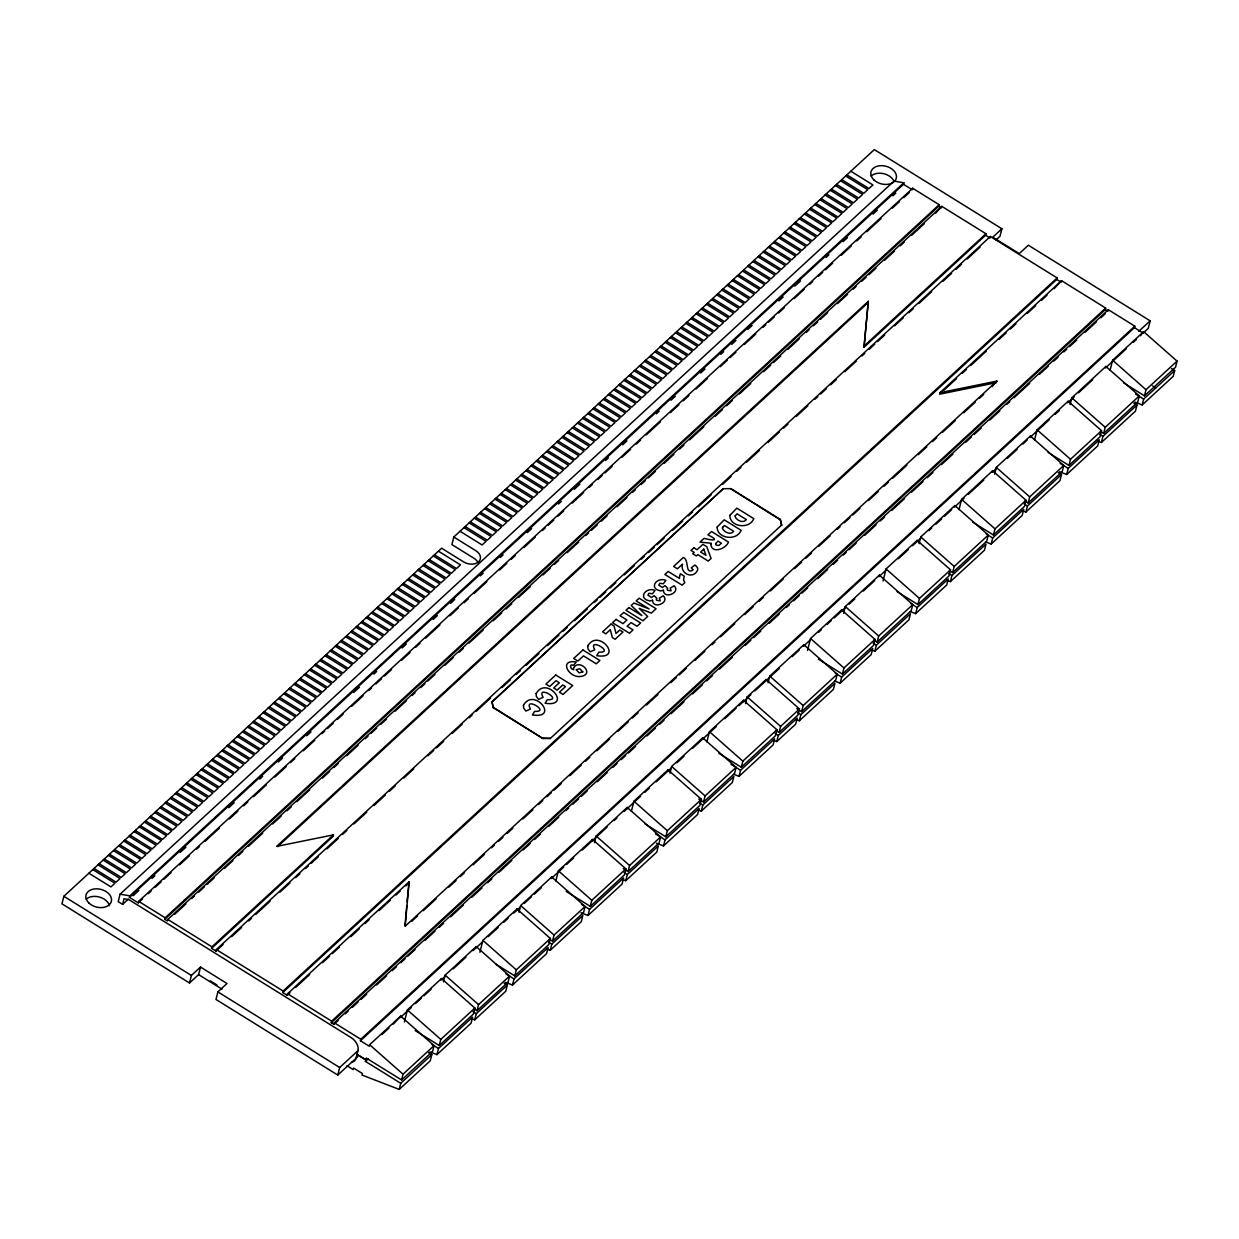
<?xml version="1.0" encoding="UTF-8"?>
<svg xmlns="http://www.w3.org/2000/svg" width="1239" height="1239" viewBox="0 0 1239 1239"><rect width="100%" height="100%" fill="white"/><g stroke="black" fill="none" stroke-linecap="round" stroke-linejoin="round"><path stroke-width="1.5" d="M404.967 925.874L406.764 905.508M407.089 901.806L409.087 881.781L287.541 993.771L287.154 995.273L282.74 992.547L283.127 991.03L1057.13 277.939L990.364 236.494L216.345 949.57L215.973 951.087L211.559 948.346L211.931 946.828L333.492 834.854L333.105 836.356L211.559 948.346M409.087 881.781L405.184 926.214L996.868 381.116L992.222 386.553M128.298 899.142L122.615 904.377L118.201 901.636L120.075 894.171L894.078 181.08L903.866 182.783L129.847 895.874L129.46 897.392L138.288 902.859L138.675 901.357L912.694 188.266L939.162 204.714L165.159 917.789L164.772 919.307L167.42 920.949L167.807 919.431L941.81 206.355L985.95 233.753L985.578 235.255L864.017 347.245L868.307 301.309L276.622 846.407L333.492 834.854M864.017 347.245L868.307 301.309M996.079 239.932L999.981 236.324L1001.886 228.781L874.331 149.594L453.784 537.029L475.853 550.736A10.888 7.604 14.1 0 1 478.61 561.809A10.888 7.604 14.1 0 1 463.696 561.933L441.626 548.227L63.855 896.277L61.95 903.835L189.505 983.007L198.612 974.613L200.517 967.055L227 983.503L217.878 991.897L215.973 999.455L337.782 1075.065L357.699 1056.728M122.615 904.377L124.008 898.771L128.902 899.653L351.133 1037.616A10.748 7 47.3 0 1 357.978 1050.486L356.027 1058.23A10.764 7 47.3 0 1 352.124 1062.009M189.505 983.007L191.395 975.449L200.517 967.055M338.201 1020.394L333.941 1024.328L331.293 1022.686L331.665 1021.168L1105.684 308.077L1061.544 280.68L939.998 392.67L939.611 394.188L996.481 382.619M453.784 537.029L451.894 544.587L473.964 558.278A10.888 7.604 14.1 0 1 477.557 561.778M333.941 1024.328L334.313 1022.81L1108.332 309.719L1134.816 326.167L1134.428 327.669L360.425 1040.76L369.253 1046.243L369.625 1044.725L400.662 1016.135L434.068 1045.608L432.612 1051.446L401.591 1079.959L366.279 1058.091L365.443 1061.389L400.755 1083.289L399.221 1089.406L362.005 1075.049L362.392 1073.532L353.564 1068.049L353.177 1069.567L346.951 1065.695M337.782 1075.065L339.687 1067.507L358.164 1050.486M360.425 1040.76L360.797 1039.258L1134.816 326.167M393.228 1024.142L400.662 1016.135M404.394 1021.865L407.383 1009.94L441.456 978.562L474.862 1008.035L473.329 1014.121L439.256 1045.515L415.189 1030.569M781.701 524.98L550.317 738.444L542.852 738.49L493.261 707.701L491.976 701.785L723.266 488.708L730.716 488.646L780.322 519.435L781.608 525.351L780.322 519.435M493.261 707.701L491.976 701.785M401.591 1079.959L403.031 1074.198L434.068 1045.608M441.456 978.562L441.069 980.064L444.755 976.673M443.454 981.877L445.142 975.155L476.179 946.565L509.585 976.038L508.052 982.14L477.015 1010.73L473.809 1008.732M428.57 1052.701L431.792 1054.699L430.243 1060.816L399.221 1089.406M436.964 1054.621L438.513 1048.488L472.586 1017.111L471.052 1023.228L436.964 1054.621L429.887 1051.88M439.256 1045.515L440.79 1039.413L474.862 1008.035M475.791 948.083L476.179 946.565M479.911 952.264L482.9 940.37L516.973 908.992L550.379 938.465L548.862 944.521L514.789 975.914L495.523 963.957M542.852 738.49L493.354 707.33M471.192 1018.473L474.723 1019.836L476.272 1013.703L507.309 985.098L504.103 983.116M477.015 1010.73L478.548 1004.628L509.585 976.038M550.317 738.444L542.961 738.119M516.586 910.495L516.973 908.992M518.971 912.291L520.659 905.585L551.68 876.995L585.102 906.468L583.569 912.554L552.532 941.129L549.326 939.147M507.309 985.098L505.76 991.246L474.723 1019.836M512.481 985.051L514.03 978.918L548.103 947.525L546.554 953.658L512.481 985.051L505.404 982.31M514.789 975.914L516.307 969.843L550.379 938.465M551.68 876.995L551.309 878.513L563.714 867.083M555.862 880.975L558.402 870.8L592.49 839.423L625.896 868.895L624.363 874.966L590.291 906.359L566.223 891.414M550.24 950.267L551.789 944.118L582.826 915.528L581.277 921.677L550.24 950.267L546.693 948.904M552.532 941.129L554.065 935.058L585.102 906.468M592.103 840.925L592.49 839.423M594.488 842.737L596.16 836.015L627.197 807.425L660.604 836.898L659.086 842.985L628.049 871.575L623.232 868.585M587.998 915.482L589.547 909.333L623.62 877.94L622.071 884.088L587.998 915.482L580.905 912.756M590.291 906.359L591.824 900.288L625.896 868.895M626.826 808.943L627.197 807.425M631.363 811.406L633.919 801.23L667.991 769.853L701.398 799.325L699.88 805.412L665.808 836.79L644.946 823.842M723.266 488.708L491.883 702.172M625.757 880.697L627.306 874.548L658.343 845.943L656.794 852.107L625.757 880.697L622.21 879.334M628.049 871.575L629.582 865.503L660.604 836.898M730.716 488.646L780.229 519.822M667.62 771.355L667.991 769.853M669.989 773.167L671.677 766.461L702.714 737.855L736.121 767.328L734.588 773.43L703.566 802.02L698.75 799.031M663.515 845.912L665.049 839.825L699.121 808.432L697.588 814.519L663.515 845.912L656.422 843.186M665.808 836.79L667.325 830.719L701.398 799.325M702.327 739.373L702.714 737.855M706.88 741.851L709.436 731.676L743.508 700.283L776.915 729.756L775.382 735.842L741.309 767.235L718.852 753.281M701.274 811.127L702.807 805.04L733.844 776.435L732.311 782.537L701.274 811.127L697.727 809.764M703.566 802.02L705.084 795.934L736.121 767.328M743.137 701.785L743.508 700.283M745.506 703.597L747.194 696.891L766.074 679.499L799.48 708.971L797.947 715.058L779.068 732.45L775.862 730.468M739.033 776.342L740.566 770.24L774.638 738.847L773.105 744.949L739.033 776.342L733.705 774.298M741.309 767.235L742.842 761.149L776.915 729.756M765.687 681.001L766.074 679.499M768.072 682.813L769.76 676.091L803.832 644.714L837.239 674.186L835.706 680.288L801.633 711.666L796.816 708.677M129.46 897.392L903.479 184.301L903.866 182.783M912.694 188.266L912.307 189.784L903.479 184.301M776.791 741.557L778.309 735.455L797.188 718.078L795.655 724.165L776.791 741.557L773.244 740.194M779.068 732.45L780.601 726.364L799.48 708.971M803.832 644.714L803.445 646.216L810.167 640.021M807.549 650.444L810.554 638.519L841.591 609.929L874.997 639.401L873.464 645.488L842.427 674.093L818.36 659.148M799.341 720.773L800.874 714.686L834.947 683.293L833.413 689.38L799.341 720.773L795.81 719.41M801.633 711.666L803.166 705.564L837.239 674.186M164.772 919.307L938.79 206.216L939.162 204.714M935.739 213.108L941.81 206.355M841.204 611.431L841.591 609.929M843.589 613.243L845.277 606.521L879.349 575.144L912.756 604.617L911.223 610.703L877.15 642.096L873.944 640.098M840.135 683.185L841.668 677.098L872.705 648.508L871.172 654.595L840.135 683.185L834.823 681.14M842.427 674.093L843.96 667.991L874.997 639.401M879.349 575.144L878.962 576.646L885.684 570.451M883.051 580.921L886.071 568.949L917.092 540.359L950.514 569.832L948.966 575.98L917.929 604.586L897.067 591.623M874.858 651.203L876.391 645.116L910.464 613.739L908.93 619.81L874.858 651.203L871.311 649.84M877.15 642.096L878.683 636.01L912.756 604.617M990.364 236.494L989.976 237.996L985.578 235.255M916.721 541.861L917.092 540.359M919.09 543.689L920.778 536.967L954.851 505.574L988.273 535.047L986.724 541.195L952.652 572.573L949.446 570.59M915.652 613.615L917.185 607.544L948.222 578.954L946.689 585.025L915.652 613.615L910.34 611.57M917.929 604.586L919.477 598.422L950.514 569.832M954.851 505.574L954.479 507.076L964.019 498.279M959.017 509.601L961.572 499.379L992.609 470.789L1026.016 500.262L1024.483 506.395L993.446 535L972.584 522.053M950.375 581.633L951.893 575.562L985.965 544.169L984.447 550.24L950.375 581.633L946.828 580.27M952.652 572.573L954.2 566.44L988.273 535.047M992.609 470.789L992.238 472.291L995.924 468.9M994.607 474.119L996.295 467.397L1030.368 436.004L1063.774 465.477L1062.241 471.61L1028.169 503.003L1024.963 501.005M282.74 992.547L1056.759 279.456L1057.13 277.939M991.169 544.045L992.687 537.974L1023.724 509.384L1022.206 515.455L991.169 544.045L985.857 542.001M993.446 535L994.994 528.852L1026.016 500.262M1054.11 288.702L1061.544 280.68M1030.368 436.004L1029.996 437.506L1049.402 419.618M1034.534 440.015L1037.089 429.809L1068.126 401.219L1101.533 430.692L1100 436.825L1068.963 465.415L1048.101 452.467M1022.345 510.7L1025.892 512.063L1027.41 505.992L1061.482 474.614L1058.276 472.617M1028.169 503.003L1029.702 496.87L1063.774 465.477M1067.755 402.721L1068.126 401.219M1070.124 404.549L1071.812 397.827L1105.885 366.434L1139.291 395.907L1137.758 402.04L1103.686 433.418L1100.464 431.435M1061.482 474.614L1059.965 480.67L1025.892 512.063M331.293 1022.686L1105.312 309.595L1105.684 308.077M1066.686 474.491L1068.219 468.388L1099.256 439.799L1097.723 445.885L1066.686 474.491L1059.593 471.749M1068.963 465.415L1070.496 459.282L1101.533 430.692M1108.332 309.719L1107.96 311.237L1105.312 309.595M1105.885 366.434L1105.498 367.937L1126.328 348.748M1110.051 370.43L1112.607 360.239L1143.643 331.649L1177.05 361.122L1175.517 367.24L1144.48 395.83L1123.618 382.882M1097.862 441.13L1101.394 442.493L1102.927 436.407L1136.999 405.014L1133.793 403.031M1103.686 433.418L1105.219 427.3L1139.291 395.907M1140.438 335.754L1143.643 331.649M1001.886 228.781L992.764 237.176L1019.248 253.608L1028.355 245.214L1150.164 320.839L1148.274 328.381L1144 332.315M1136.999 405.014L1135.466 411.1L1101.394 442.493M1144.48 395.83L1146.013 389.712L1177.05 361.122M1135.11 402.179L1142.203 404.921L1143.659 399.082L1174.68 370.554L1171.459 368.572M1174.68 370.554L1173.225 376.315L1142.203 404.921M133.162 895.72L138.861 890.469M152.041 878.436L154.86 875.834M180.12 852.463L185.865 847.259M228.812 807.704L234.186 802.655M259.818 779.13L262.637 776.435M278.295 762.016L282.554 758.082M306.745 735.796L311.02 731.862M353.704 692.539L359.387 687.304M373.915 674.031L376.733 671.43M402.071 647.982L406.346 644.048M433.108 619.485L437.336 615.597M450.454 603.408L454.728 599.475M480.329 575.887L483.179 573.254M500.246 557.535L503.096 554.902M527.287 532.615L531.562 528.697M558.448 504.025L561.267 501.423M574.246 489.359L579.929 484.124M605.546 460.521L608.38 457.903M622.613 444.801L626.888 440.867M656.36 413.811L659.179 411.209M670.996 400.228L675.255 396.294M700.716 372.954L704.945 369.052M720.788 354.354L723.638 351.737M731.722 344.38L735.951 340.477M747.829 329.45L752.088 325.516M778.897 300.922L783.125 297.019M794.772 286.194L800.471 280.943M826.072 257.464L828.922 254.723M843.155 241.62L847.43 237.687M873.03 214.099L877.305 210.165M892.947 195.747L895.797 193.114M138.288 902.859L142.562 898.925M148.246 893.691L151.096 891.073M155.371 887.139L161.055 881.889M163.904 879.272L171.013 872.721M179.562 864.853L189.521 855.669M196.629 849.118L199.479 846.5M205.163 841.25L219.396 828.148M229.354 818.979L237.888 811.111M243.587 805.861L247.846 801.927M253.546 796.692L266.354 784.891M274.888 777.023L286.271 766.538M290.53 762.605L294.805 758.671M303.338 750.803L314.721 740.318M321.83 733.767L324.68 731.149M327.53 728.532L333.214 723.282M337.488 719.348L343.172 714.113M351.721 706.245L363.104 695.76M368.788 690.51L371.638 687.893M375.897 683.959L381.597 678.709M384.446 676.091L391.555 669.54M401.513 660.356L410.047 652.504M415.746 647.254L420.006 643.32M425.705 638.085L439.938 624.967M449.896 615.798L458.43 607.931M464.114 602.681L468.388 598.762M474.072 593.512L486.881 581.711M499.689 569.925L506.797 563.358M511.072 559.424L515.347 555.506M523.88 547.638L535.263 537.153M542.372 530.586L545.222 527.969M548.072 525.351L553.756 520.101M558.03 516.167L563.714 510.933M572.248 503.065L583.631 492.58M589.33 487.33L592.18 484.712M597.864 479.478L602.139 475.544M604.973 472.911L612.097 466.36M622.055 457.191L630.589 449.323M636.273 444.073L640.548 440.139M646.247 434.904L660.464 421.802M670.423 412.618L678.972 404.75M683.231 400.817L688.93 395.582M696.039 389.031L707.423 378.53M720.231 366.744L727.339 360.193M730.189 357.56L735.873 352.325M744.422 344.457L755.79 333.972M762.914 327.421L765.764 324.788M768.598 322.171L774.298 316.936M778.557 313.002L784.256 307.752M794.214 298.584L804.173 289.399M809.872 284.165L812.707 281.532M818.406 276.297L822.665 272.363M825.515 269.746L832.623 263.179M841.173 255.327L851.131 246.143M856.815 240.908L861.09 236.974M866.773 231.724L881.006 218.622M892.39 208.137L899.499 201.57M903.773 197.651L909.457 192.401M174.529 914.397L185.912 903.912M191.611 898.662L194.461 896.045M198.72 892.111L204.42 886.861M207.254 884.243L214.378 877.692M224.336 868.508L232.87 860.656M238.569 855.406L242.829 851.472M248.528 846.237L262.745 833.119M272.704 823.95L281.253 816.083M286.937 810.833L291.211 806.914M296.895 801.664L309.704 789.863M322.512 778.077L329.62 771.51M333.895 767.576L338.154 763.642M346.703 755.79L358.086 745.305M365.195 738.738L368.045 736.121M370.879 733.503L376.579 728.253M380.838 724.319L386.537 719.085M395.071 711.217L406.454 700.732M412.153 695.482L414.988 692.864M420.687 687.63L424.946 683.696M427.796 681.063L434.904 674.512M444.878 665.343L453.412 657.475M459.096 652.225L463.371 648.291M469.054 643.056L483.287 629.954M493.246 620.77L501.78 612.902M506.054 608.969L511.738 603.734M518.862 597.183L530.246 586.682M543.054 574.896L550.162 568.345M554.422 564.411L558.696 560.477M567.23 552.609L578.613 542.124M585.737 535.573L588.571 532.94M591.421 530.323L597.121 525.088M601.38 521.154L607.079 515.904M617.037 506.736L626.996 497.551M632.68 492.317L635.53 489.684M641.213 484.449L645.488 480.515M648.338 477.898L655.446 471.331M663.98 463.479L673.939 454.295M679.638 449.06L683.913 445.126M689.596 439.876L703.829 426.774M715.213 416.289L722.322 409.722M726.596 405.803L732.28 400.553M739.389 394.002L750.772 383.517M763.58 371.715L770.704 365.164M773.539 362.547L780.663 355.98M787.772 349.429L799.155 338.944M806.264 332.393L809.113 329.775M813.388 325.842L817.647 321.908M820.497 319.275L827.606 312.724M837.564 303.555L847.522 294.371M853.222 289.136L856.072 286.519M861.755 281.268L866.03 277.335M868.88 274.717L875.988 268.166M884.522 260.298L894.481 251.114M900.18 245.88L904.439 241.946M911.563 235.395L924.356 223.593M277.66 846.609L867.919 302.812M864.388 345.743L985.95 233.753M215.973 951.087L223.082 944.536M231.616 936.669L241.574 927.484M248.698 920.933L251.532 918.316M255.807 914.382L270.04 901.28M279.999 892.095L289.957 882.927M295.641 877.677L299.915 873.743M305.599 868.508L308.449 865.891M311.299 863.258L318.408 856.707M326.941 848.839L338.324 838.354M342.599 834.42L346.874 830.486M353.982 823.935L366.79 812.134M373.899 805.582L385.283 795.097M389.557 791.163L395.241 785.929M403.775 778.061L413.733 768.877M427.966 755.775L433.665 750.524M436.5 747.907L443.624 741.356M452.158 733.488L462.116 724.319M469.225 717.768L472.074 715.135M476.349 711.201L490.567 698.099M501.95 687.614L510.499 679.746M516.183 674.496L520.457 670.578M526.141 665.328L538.95 653.526M547.483 645.658L558.866 635.173M563.141 631.24L567.4 627.321M574.524 620.754L587.332 608.969M594.441 602.402L597.291 599.784M600.125 597.167L605.825 591.917M610.084 587.983L615.783 582.748M624.317 574.881L634.275 565.712M641.399 559.145L644.234 556.528M648.508 552.594L654.192 547.359M657.042 544.726L664.15 538.175M672.7 530.307L682.658 521.139M688.342 515.889L692.616 511.955M698.3 506.72L711.109 494.919M722.492 484.434L731.025 476.566M736.725 471.331L740.984 467.397M746.683 462.147L759.492 450.361M768.025 442.493L779.408 432.008M783.668 428.075L787.942 424.141M796.476 416.273L807.859 405.788M814.983 399.237L817.817 396.604M820.667 393.987L826.367 388.752M830.626 384.818L836.325 379.568M844.859 371.7L856.242 361.215M861.926 355.98L864.776 353.347M869.05 349.413L874.734 344.179M877.584 341.561L884.692 334.995M894.651 325.826L903.185 317.958M908.884 312.724L913.158 308.79M918.842 303.54L931.651 291.738M943.034 281.253L951.567 273.401M955.842 269.467L961.526 264.217M967.225 258.982L980.018 247.18M287.154 995.273L289.988 992.671M295.641 987.468L309.765 974.443M322.496 962.718L329.559 956.214M332.393 953.612L339.455 947.092M350.761 936.684L359.248 928.863M364.901 923.659L369.129 919.756M379.026 910.634L390.331 900.226M396 895.007L400.228 891.104M405.881 885.9L408.715 883.299M943.855 390.27L956.57 378.561M962.223 373.342L966.466 369.439M970.71 365.536L986.259 351.21M998.975 339.486L1006.053 332.981M1010.281 329.078L1015.934 323.859M1027.255 313.452L1035.727 305.63M1041.38 300.427L1047.032 295.223M411.921 921.181L417.605 915.931M423.289 910.696L436.097 898.894M448.89 887.109L456.014 880.557M460.273 876.623L464.548 872.69M473.081 864.837L484.449 854.352M491.558 847.801L494.407 845.184M498.682 841.25L502.941 837.316M507.216 833.382L512.9 828.148M522.858 818.964L532.816 809.795M538.5 804.56L542.775 800.626M547.034 796.692L551.309 792.759M554.143 790.141L561.252 783.59M569.785 775.722L581.168 765.253M585.443 761.319L589.702 757.385M596.811 750.834L609.619 739.033M618.153 731.18L628.111 722.012M632.37 718.078L638.07 712.828M646.603 704.976L657.971 694.49M670.779 682.689L676.463 677.454M679.313 674.837L686.421 668.286M694.955 660.418L704.914 651.249M712.022 644.698L714.872 642.081M720.556 636.831L734.773 623.728M744.732 614.559L753.266 606.692M758.965 601.457L763.224 597.523M770.333 590.972L783.141 579.171M794.524 568.701L801.633 562.15M805.892 558.216L811.591 552.966M818.7 546.414L830.068 535.929M837.192 529.378L840.027 526.761M844.301 522.827L849.985 517.592M852.835 514.975L859.943 508.424M868.477 500.556L878.436 491.387M884.119 486.137L888.394 482.219M892.653 478.285L906.886 465.183M918.254 454.698L926.787 446.83M932.487 441.595L936.746 437.661M942.43 432.411L955.238 420.625M963.772 412.757L975.155 402.288M979.414 398.354L983.689 394.42M345.325 1013.843L348.159 1011.21M352.434 1007.276L358.133 1002.041M360.967 999.424L366.667 994.174M376.625 985.005L386.583 975.821M392.267 970.586L396.542 966.652M400.817 962.718L405.076 958.785M407.925 956.167L415.034 949.601M424.992 940.432L434.951 931.248M439.226 927.33L443.5 923.396M450.609 916.829L463.417 905.043M471.951 897.175L481.909 887.991M487.608 882.757L491.868 878.823M498.992 872.271L511.784 860.47M523.168 849.985L530.292 843.434M534.551 839.5L540.25 834.25M548.784 826.382L558.743 817.213M565.851 810.662L568.701 808.045M572.976 804.111L578.659 798.861M581.509 796.243L587.193 790.993M597.167 781.824L607.125 772.64M612.809 767.406L617.084 763.472M621.343 759.538L625.618 755.604M628.467 752.987L635.576 746.436M646.959 735.935L655.493 728.083M659.768 724.149L664.027 720.215M671.151 713.664L683.959 701.863M692.493 693.995L702.451 684.826M706.71 680.892L712.41 675.642M719.518 669.091L732.326 657.289M745.135 645.504L750.819 640.253M753.668 637.636L760.792 631.085M769.326 623.217L779.285 614.033M786.393 607.482L789.243 604.864M793.518 600.93L799.201 595.68M802.051 593.063L807.735 587.813M817.694 578.644L827.652 569.475M833.351 564.225L837.61 560.291M843.31 555.057L846.16 552.424M848.994 549.806L856.118 543.255M864.652 535.387L876.035 524.902M880.309 520.969L884.569 517.035M891.677 510.483L904.485 498.682M911.61 492.131L922.993 481.646M927.252 477.712L932.952 472.462M941.485 464.61L952.868 454.109M965.677 442.323L971.361 437.073M974.21 434.455L981.319 427.904M989.853 420.036L999.827 410.852M1006.935 404.301L1009.785 401.684M1014.044 397.75L1029.702 383.331M1039.66 374.163L1048.194 366.295M1053.893 361.045L1058.152 357.111M1063.852 351.876L1066.686 349.259M1069.536 346.626L1076.645 340.075M1085.194 332.207L1096.577 321.722M1100.836 317.788L1105.111 313.854M1138.796 331.309L1150.164 320.839M381.937 1034.55L389 1028.045M411.255 1007.539L400.274 1017.637M415.514 1003.605L421.198 998.371M424.032 995.769L431.141 989.218M453.226 968.867L465.926 957.174M472.973 950.685L482.513 941.888M488.197 936.653L498.14 927.5M503.808 922.265L508.067 918.347M513.751 913.112L520.272 907.103M524.5 903.2L531.562 896.711M534.381 894.109L541.428 887.604M566.548 864.466L573.642 857.93M582.16 850.078L607.079 827.141M614.126 820.636L616.945 818.034M624.007 811.545L640.64 796.212M644.899 792.279L649.159 788.36M656.252 781.824L671.306 767.963M676.943 762.759L683.99 756.27M692.462 748.464L716.157 726.643M724.676 718.79L736.028 708.336M738.878 705.719L750.865 694.661M754.907 690.944L769.373 677.609M770.797 676.308L779.316 668.456M792.093 656.685L799.186 650.134M818.638 632.231L821.457 629.629M827.094 624.425L831.338 620.538M834.157 617.936L844.89 608.039M849.149 604.121L854.833 598.886M863.351 591.034L874.703 580.58M898.383 558.758L908.249 549.667M912.493 545.764L920.407 538.469M928.925 530.617L931.759 528M936.018 524.082L941.702 518.847M944.536 516.229L951.645 509.694M968.248 494.392L983.766 480.097M1007.276 458.43L1017.219 449.277M1022.887 444.058L1027.146 440.124M1055.055 414.415L1059.283 410.527M1068.978 401.591L1074.275 396.712M1078.534 392.794L1092.721 379.707M1133.391 342.258L1136.209 339.656M365.443 1061.389L368.262 1058.787M400.755 1083.289L431.792 1054.699M939.998 392.67L996.868 381.116M120.075 894.171L129.847 895.874M938.79 206.216L941.439 207.858M1056.759 279.456L1061.173 282.198M1134.428 327.669L1143.256 333.152M850.837 171.23L872.906 184.936L868.973 188.56L846.903 174.869M845.679 175.984L867.749 189.675L863.815 193.315L841.746 179.609M840.522 180.739L862.592 194.43L858.658 198.07L836.588 184.363M835.365 185.494L857.434 199.185L853.501 202.824L831.431 189.118M1152.611 385.887L1155.817 387.869M830.207 190.233L852.277 203.939L848.328 207.563L826.274 193.873M825.05 194.988L847.12 208.694L843.17 212.318L821.116 198.627M1135.636 394.095L1143.659 399.082M819.893 199.742L841.962 213.449L838.013 217.073L815.959 203.382M814.735 204.497L836.805 218.188L832.856 221.827L810.802 208.121M809.578 209.252L831.648 222.943L827.698 226.582L805.629 212.876M804.421 214.006L826.49 227.697L822.541 231.337L800.471 217.63M799.263 218.745L821.333 232.452L817.384 236.076L795.314 222.385M794.106 223.5L816.176 237.207L812.226 240.831L790.157 227.14M788.949 228.255L811.018 241.961L807.069 245.585L784.999 231.894M783.791 233.009L805.861 246.7L801.912 250.34L779.842 236.634M1099.721 434.409L1102.927 436.407M778.634 237.764L800.704 251.455L796.754 255.095L774.685 241.388M773.477 242.519L795.531 256.21L791.597 259.849L769.527 246.143M768.319 247.258L790.374 260.964L786.44 264.588L764.37 250.898M763.162 252.013L785.216 265.719L781.282 269.343L759.213 255.652M757.989 256.767L780.059 270.474L776.125 274.098L754.055 260.407M752.832 261.522L774.902 275.213L770.968 278.852L748.898 265.146M747.675 266.277L769.744 279.968L765.81 283.607L743.741 269.901M1060.181 463.417L1068.219 468.388M742.517 271.031L764.587 284.722L760.653 288.362L738.583 274.655M737.36 275.77L759.43 289.477L755.496 293.101L733.426 279.41M732.203 280.525L754.272 294.232L750.323 297.856L728.269 284.165M727.045 285.28L749.115 298.986L745.166 302.61L723.111 288.919M721.888 290.034L743.958 303.725L740.008 307.365L717.954 293.658M716.731 294.789L738.8 308.48L734.851 312.12L712.781 298.413M711.573 299.544L733.643 313.235L729.694 316.874L707.624 303.168M706.416 304.283L728.486 317.989L724.536 321.613L702.467 307.922M1024.204 504.01L1027.41 505.992M701.259 309.038L723.328 322.744L719.379 326.368L697.309 312.677M696.101 313.792L718.171 327.499L714.222 331.123L692.152 317.432M690.944 318.547L713.014 332.238L709.064 335.877L686.995 322.171M685.787 323.302L707.856 336.993L703.907 340.632L681.837 326.926M680.629 328.056L702.683 341.747L698.75 345.387L676.68 331.68M675.472 332.795L697.526 346.502L693.592 350.141L671.523 336.435M670.314 337.55L692.369 351.257L688.435 354.881L666.365 341.19M986.275 533.994L992.687 537.974M665.142 342.305L687.211 356.011L683.278 359.635L661.208 345.944M659.984 347.059L682.054 360.75L678.12 364.39L656.051 350.683M654.827 351.814L676.897 365.505L672.963 369.145L650.893 355.438M649.67 356.569L671.739 370.26L667.806 373.899L645.736 360.193M644.512 361.308L666.582 375.014L662.648 378.654L640.578 364.947M639.355 366.063L661.425 379.769L657.475 383.393L635.421 369.702M634.198 370.817L656.267 384.524L652.318 388.148L630.264 374.457M948.687 573.564L951.893 575.562M629.04 375.572L651.11 389.278L647.161 392.902L625.106 379.211M623.883 380.327L645.953 394.017L642.003 397.657L619.934 383.951M618.726 385.081L640.795 398.772L636.846 402.412L614.776 388.705M613.568 389.82L635.638 403.527L631.689 407.166L609.619 393.46M608.411 394.575L630.481 408.281L626.531 411.906L604.462 398.215M603.254 399.33L625.323 413.036L621.374 416.66L599.304 402.969M598.096 404.084L620.166 417.791L616.217 421.415L594.147 407.724M910.758 603.548L917.185 607.544M592.939 408.839L615.009 422.53L611.059 426.17L588.99 412.463M587.782 413.594L609.836 427.285L605.902 430.924L583.832 417.218M582.624 418.348L604.678 432.039L600.745 435.679L578.675 421.972M577.467 423.088L599.521 436.794L595.587 440.418L573.518 426.727M572.294 427.842L594.364 441.549L590.43 445.173L568.36 431.482M567.137 432.597L589.206 446.303L585.273 449.927L563.203 436.236M561.979 437.352L584.049 451.042L580.115 454.682L558.046 440.976M556.822 442.106L578.892 455.797L574.958 459.437L552.888 445.73M873.185 643.134L876.391 645.116M551.665 446.861L573.734 460.552L569.801 464.191L547.731 450.485M546.507 451.6L568.577 465.306L564.628 468.931L542.574 455.24M541.35 456.355L563.42 470.061L559.47 473.685L537.416 459.994M536.193 461.109L558.262 474.816L554.313 478.44L532.259 464.749M531.035 465.864L553.105 479.555L549.156 483.195L527.086 469.488M525.878 470.619L547.948 484.31L543.998 487.949L521.929 474.243M520.721 475.373L542.79 489.064L538.841 492.704L516.771 478.997M835.256 673.118L841.668 677.098M515.563 480.113L537.633 493.819L533.684 497.443L511.614 483.752M510.406 484.867L532.476 498.574L528.526 502.198L506.457 488.507M505.249 489.622L527.318 503.328L523.369 506.952L501.299 493.261M500.091 494.376L522.161 508.067L518.212 511.707L496.142 498.001M494.934 499.131L517.004 512.822L513.054 516.462L490.985 502.755M489.777 503.886L511.831 517.577L507.897 521.216L485.827 507.51M484.619 508.625L506.674 522.331L502.74 525.956L480.67 512.265M479.462 513.38L501.516 527.086L497.582 530.71L475.513 517.019M797.668 712.688L800.874 714.686M474.289 518.134L496.359 531.841L492.425 535.465L470.355 521.774M469.132 522.889L491.202 536.58L487.268 540.219L465.198 526.513M463.975 527.644L486.044 541.335L482.11 544.974L460.041 531.268M775.103 733.473L778.309 735.455M438.42 551.185L460.49 564.876L456.556 568.515L434.486 554.809M433.263 555.939L455.333 569.63L451.383 573.27L429.329 559.563M428.105 560.694L450.175 574.385L446.226 578.024L424.172 564.318M422.948 565.433L445.018 579.14L441.069 582.779L419.014 569.073M730.933 764.262L740.566 770.24M417.791 570.188L439.86 583.894L435.911 587.518L413.841 573.827M412.633 574.942L434.703 588.649L430.754 592.273L408.684 578.582M407.476 579.697L429.546 593.388L425.597 597.028L403.527 583.321M402.319 584.452L424.388 598.143L420.439 601.782L398.369 588.076M397.161 589.206L419.231 602.897L415.282 606.537L393.212 592.831M392.004 593.946L414.074 607.652L410.124 611.292L388.055 597.585M386.847 598.7L408.916 612.407L404.967 616.031L382.897 602.34M381.689 603.455L403.744 617.161L399.81 620.785L377.74 607.095M699.586 803.042L702.807 805.04M376.532 608.21L398.586 621.916L394.652 625.54L372.583 611.849M371.375 612.964L393.429 626.655L389.495 630.295L367.425 616.588M366.217 617.719L388.272 631.41L384.338 635.049L362.268 621.343M361.045 622.458L383.114 636.165L379.18 639.804L357.111 626.098M355.887 627.213L377.957 640.919L374.023 644.543L351.953 630.852M350.73 631.967L372.8 645.674L368.866 649.298L346.796 635.607M345.573 636.722L367.642 650.429L363.708 654.053L341.639 640.362M655.416 833.847L665.049 839.825M340.415 641.477L362.485 655.168L358.536 658.807L336.481 645.101M335.258 646.231L357.328 659.922L353.378 663.562L331.324 649.856M330.101 650.986L352.17 664.677L348.221 668.317L326.167 654.61M324.943 655.725L347.013 669.432L343.064 673.056L320.994 659.365M319.786 660.48L341.856 674.186L337.906 677.81L315.837 664.119M314.629 665.235L336.698 678.941L332.749 682.565L310.679 668.874M309.471 669.989L331.541 683.68L327.592 687.32L305.522 673.613M624.1 872.55L627.306 874.548M304.314 674.744L326.384 688.435L322.434 692.074L300.365 678.368M299.157 679.499L321.226 693.19L317.277 696.829L295.207 683.123M293.999 684.238L316.069 697.944L312.12 701.568L290.05 687.877M288.842 688.992L310.912 702.699L306.962 706.323L284.893 692.632M283.685 693.747L305.739 707.454L301.805 711.078L279.735 697.387M278.527 698.502L300.581 712.193L296.648 715.832L274.578 702.126M273.37 703.256L295.424 716.947L291.49 720.587L269.421 706.88M268.197 708.011L290.267 721.702L286.333 725.342L264.263 711.635M581.525 904.362L589.547 909.333M263.04 712.75L285.109 726.457L281.176 730.081L259.106 716.39M257.882 717.505L279.952 731.211L276.018 734.835L253.949 721.144M252.725 722.26L274.795 735.966L270.861 739.59L248.791 725.899M247.568 727.014L269.637 740.705L265.704 744.345L243.634 730.638M242.41 731.769L264.48 745.46L260.531 749.099L238.477 735.393M237.253 736.524L259.323 750.215L255.373 753.854L233.319 740.148M232.096 741.263L254.165 754.969L250.216 758.593L228.162 744.902M548.583 942.136L551.789 944.118M226.938 746.017L249.008 759.724L245.059 763.348L222.989 749.657M221.781 750.772L243.851 764.478L239.901 768.103L217.832 754.412M216.624 755.527L238.693 769.218L234.744 772.857L212.674 759.151M211.466 760.281L233.536 773.972L229.587 777.612L207.517 763.905M206.309 765.036L228.379 778.727L224.429 782.367L202.36 768.66M201.152 769.775L223.221 783.482L219.272 787.106L197.202 773.415M195.994 774.53L218.064 788.236L214.115 791.86L192.045 778.169M506.008 973.931L514.03 978.918M190.837 779.285L212.891 792.991L208.957 796.615L186.888 782.924M185.68 784.039L207.734 797.73L203.8 801.37L181.73 787.663M180.522 788.794L202.577 802.485L198.643 806.124L176.573 792.418M175.349 793.549L197.419 807.239L193.485 810.879L171.416 797.173M170.192 798.288L192.262 811.994L188.328 815.634L166.258 801.927M165.035 803.042L187.104 816.749L183.171 820.373L161.101 806.682M159.877 807.797L181.947 821.503L178.013 825.128L155.944 811.437M154.72 812.552L176.79 826.243L172.856 829.882L150.786 816.176M473.066 1011.705L476.272 1013.703M149.563 817.306L171.632 830.997L167.683 834.637L145.629 820.93M144.405 822.061L166.475 835.752L162.526 839.392L140.472 825.685M139.248 826.8L161.318 840.507L157.368 844.146L135.314 830.44M134.091 831.555L156.16 845.261L152.211 848.885L130.141 835.194M128.933 836.31L151.003 850.016L147.054 853.64L124.984 839.949M123.776 841.064L145.846 854.771L141.896 858.395L119.827 844.704M118.619 845.819L140.688 859.51L136.739 863.149L114.669 849.443M432.086 1044.508L438.513 1048.488M113.461 850.574L135.531 864.264L131.582 867.904L109.512 854.198M108.304 855.313L130.374 869.019L126.424 872.659L104.355 858.952M103.147 860.067L125.216 873.774L121.267 877.398L99.197 863.707M97.989 864.822L120.044 878.528L116.11 882.153L94.04 868.462M92.832 869.577L114.886 883.283L110.952 886.907L88.883 873.216M138.675 901.357L165.159 917.789M167.807 919.431L211.931 946.828M216.345 949.57L283.127 991.03M287.541 993.771L331.665 1021.168M334.313 1022.81L360.797 1039.258M210.367 980.901L216.871 984.943M198.612 974.613L221.982 989.125M63.855 896.277L191.395 975.449M217.878 991.897L339.687 1067.507M1112.607 360.239L1146.013 389.712M1071.812 397.827L1105.219 427.3M1037.089 429.809L1070.496 459.282M996.295 467.397L1029.702 496.87M961.572 499.379L994.994 528.852M920.778 536.967L954.2 566.44M886.071 568.949L919.477 598.422M845.277 606.521L878.683 636.01M810.554 638.519L843.96 667.991M769.76 676.091L803.166 705.564M747.194 696.891L780.601 726.364M709.436 731.676L742.842 761.149M671.677 766.461L705.084 795.934M633.919 801.23L667.325 830.719M596.16 836.015L629.582 865.503M558.402 870.8L591.824 900.288M520.659 905.585L554.065 935.058M482.9 940.37L516.307 969.843M445.142 975.155L478.548 1004.628M407.383 1009.94L440.79 1039.413M369.625 1044.725L403.031 1074.198M86.188 899.189A13.056 9.122 14.1 0 1 99.461 897.051A13.056 9.122 14.1 0 1 109.435 905.663M871.141 176.031A13.056 9.122 14.1 0 1 893.35 180.073M652.535 600.249C652.798 609.898 670.392 602.557 663.237 595.789L659.38 598.127L660.232 600.838L656.685 600.311A2.648 1.843 14.1 0 1 656.84 598.267L654.115 595.68L651.559 597.461L647.904 595.169L649.004 593.295L652.426 593.806L655.044 590.43C650.583 588.169 643.459 590.848 643.459 596.269A6.954 4.863 14.1 0 0 646.309 599.877L649.809 600.961L652.535 600.249M663.407 590.244C663.67 599.893 681.264 592.536 674.109 585.768L670.253 588.107L671.104 590.817L667.558 590.291A2.648 1.843 14.1 0 1 667.713 588.262L664.987 585.66L662.431 587.441L658.776 585.149L659.876 583.275L663.299 583.786L665.916 580.41C661.456 578.148 654.331 580.828 654.331 586.264A6.954 4.863 14.1 0 0 657.181 589.857L660.681 590.941L663.407 590.244M692.771 569.522L692.74 570.203C684.842 574.71 689.411 559.594 683.339 557.473L673.613 566.44L677.454 568.809L682.503 564.148C679.777 573.905 693.577 579.728 697.603 569.986A5.823 4.073 14.1 0 0 696.426 566.378L694.924 565.03L691.3 567.787L692.771 569.522M679.576 576.166L679.452 578.474L668.162 571.458L664.878 574.478L682.116 585.18L684.795 582.702L683.541 579.728L684.253 576.197L680.397 573.796L679.576 576.166M523.431 705.363L523.694 708.135L525.909 711.062L530.462 709.018C522.997 695.869 551.293 712.208 534.598 711.372L532.445 714.949C560.121 719.193 533.761 686.607 523.431 705.363M536.115 693.67L536.363 696.457L538.593 699.385L543.131 697.325C535.666 684.191 563.962 700.531 547.266 699.694L545.114 703.256C572.805 707.5 546.445 674.93 536.115 693.67M587.751 646.108L587.998 648.88L590.229 651.807L594.782 649.763C587.301 636.614 615.597 652.953 598.917 652.117L596.749 655.694C624.441 659.938 598.081 627.352 587.751 646.108M573.58 667.898L573.657 669.788C569.878 669.215 569.088 663.159 573.611 665.343L576.243 661.998C558.262 658.962 568.655 678.368 580.75 676.448C595.309 674.45 579.496 657.94 573.58 667.898M710.861 544.107C711.372 554.313 726.162 548.862 728.455 542.032L711.511 531.516L707.887 534.845C721.888 541.691 710.303 540.158 704.108 538.33L700.035 542.093L711.279 543.255L710.861 544.107M717.149 527.04C716.901 538.516 736.586 541.52 741.139 530.354L724.196 519.822L717.149 527.04M729.833 515.347C729.585 526.838 749.254 529.843 753.823 518.676L736.88 508.145L729.833 515.347M715.724 543.534L715.584 543.952A1.92 1.347 14.1 0 0 716.436 545.222L718.899 545.408L721.423 543.24L717.97 541.102L715.724 543.534M722.678 527.303L722.306 528.062C723.7 531.949 730.545 535.589 733.705 531.283L724.443 525.537L722.678 527.303M735.362 515.625L734.99 516.384C736.384 520.272 743.23 523.896 746.374 519.606L737.112 513.86L735.362 515.625M582.826 671.863L579.171 672.854L576.166 669.679L579.713 668.704L582.826 671.863M555.753 675.007L545.919 684.083L549.744 686.468L555.97 680.722L559.316 682.797L553.709 687.97L557.163 690.123L562.769 684.95L565.464 686.623L559.424 692.198L563.033 694.444L572.697 685.539L555.753 675.007M582.934 649.979L573.688 658.482L577.87 661.068L583.492 655.896L596.269 663.825L599.877 660.495L582.934 649.979M611.013 624.1L602.588 631.859L605.809 633.857L610.331 629.691L612.376 637.527L615.133 639.247L622.969 632.014L619.763 630.032L616.015 633.47L614.064 626.005L611.013 624.1M616.124 619.392L612.5 622.721L629.458 633.253L633.083 629.908L627.151 626.222L631.085 622.598L637.016 626.284L640.625 622.954L623.682 612.438L620.073 615.752L626.919 620.011L622.985 623.651L616.124 619.392M628.947 607.575L625.989 610.3L642.933 620.816L647.672 616.464L639.185 608.38L651.327 613.104L656.066 608.736L639.123 598.205L636.165 600.93L649.097 608.953L633.888 603.021L631.224 605.484L641.864 615.613L628.947 607.575M693.84 547.793L691.006 550.41L694.181 552.377L692.709 553.725L696.364 555.986L697.836 554.638L708.243 561.097L711.078 558.495L706.788 546.724L702.916 544.324L696.999 549.76L693.84 547.793M703.783 549.156L700.654 552.036L705.982 555.351L703.783 549.156M365.83 1059.872L357.002 1054.358L365.815 1059.887M873.851 179.841A13.056 9.122 14.1 0 0 895.751 179.655A13.056 9.122 14.1 0 0 881.301 165.654A13.056 9.122 14.1 0 0 873.851 179.841M88.898 902.999A13.056 9.122 14.1 0 0 110.798 902.828A13.056 9.122 14.1 0 0 96.348 888.812A13.056 9.122 14.1 0 0 88.898 902.999"/></g></svg>
